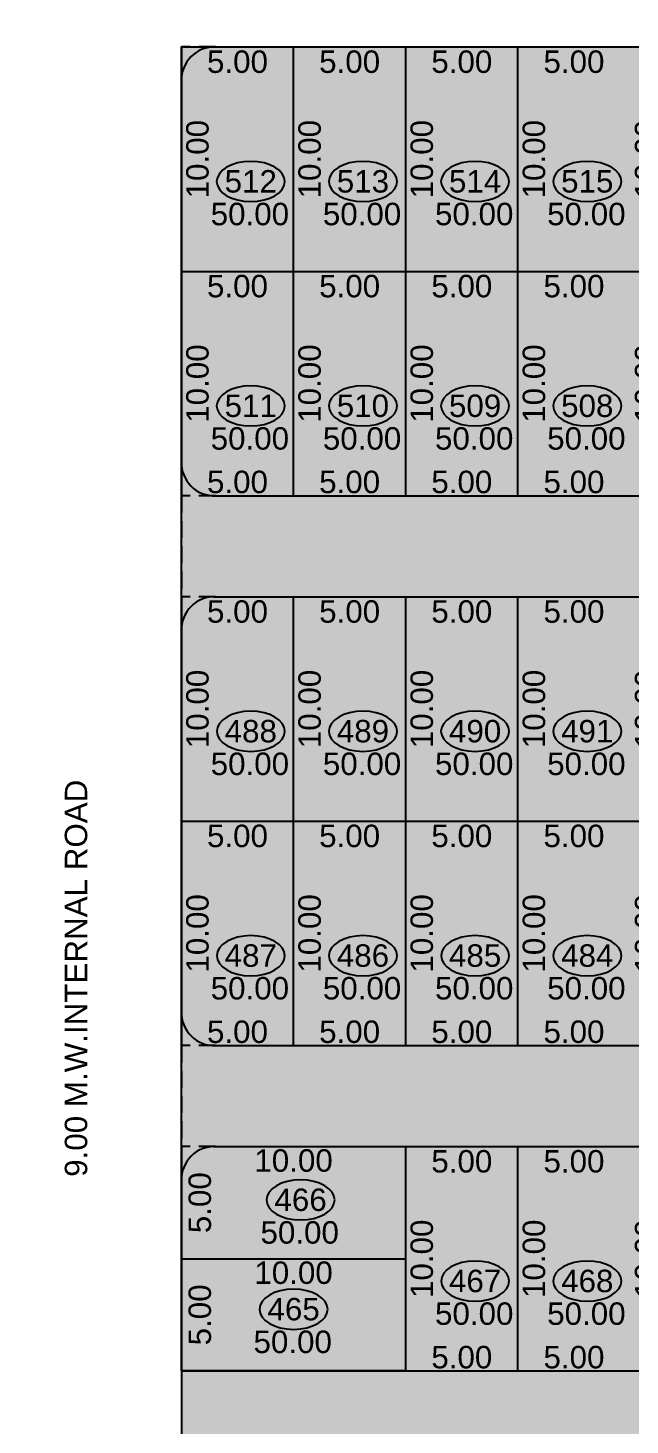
# Model space of a CAD drawing. Header units: millimetres. Extents: x 9625 to 10808, y -1607 to -1252.
# Drawn here: x 10697.8 to 10724.6, y -1568.5 to -1506.3 of the extents above; entities that cross this region are included whole.
import ezdxf

# ---------------------------------------------------------------- set-up
doc = ezdxf.new("R2010")
doc.units = ezdxf.units.MM
doc.header["$LTSCALE"] = 3
doc.header["$MEASUREMENT"] = 0
doc.header["$PDMODE"] = 35
doc.header["$PDSIZE"] = 1
doc.linetypes.add('HIDDEN', pattern=[0.375, 0.25, -0.125])
doc.layers.get('Defpoints').update_dxf_attribs({"linetype": 'HIDDEN'})
for name, color, linetype in [('DIM', 8, 'HIDDEN'), ('DIM1', 8, 'Continuous'), ('PLOT TEXT', 3, 'Continuous'), ('Text', 3, 'Continuous'), ('WALL', 6, 'Continuous')]:
    doc.layers.add(name, color=color, linetype=linetype)
doc.styles.add('ARIAL', font='arial.ttf')
doc.styles.get("Standard").update_dxf_attribs({"font": 'arial.ttf'})
doc.dimstyles.get("Standard").update_dxf_attribs({"dimtxt": 1, "dimasz": 0, "dimexe": 0, "dimexo": 0, "dimgap": 0.1, "dimtad": 1, "dimzin": 0, "dimdsep": 46, "dimtxsty": 'Standard', "dimcen": 0, "dimse1": 1, "dimse2": 1, "dimsd1": 1, "dimsd2": 1, "dimclrd": 256, "dimclre": 256, "dimclrt": 3, "dimadec": 0, "dimazin": 0, "dimtfac": 1, "dimtix": 1, "dimtofl": 0, "dimtmove": 2, "dimatfit": 3, "dimfxl": 1, "dimtolj": 1, "dimtzin": 0, "dimlwd": -1, "dimlwe": -1, "dimarcsym": 0})

# ---------------------------------------------------------------- blocks, each defined once
blk = doc.blocks.new('*D1860')
at = {"layer": 'Defpoints', "color": 0}
for p in [(10704.631, -1566.101), (10759.631, -1566.101), (10759.631, -1566.103)]:
    blk.add_point(p, dxfattribs=at)
at = {"layer": 'DIM1', "color": 3, "insert": (10737.131, -1566.886), "char_height": 1, "attachment_point": 5, "rotation": 0.00041}
blk.add_mtext('\\A1;55.00', dxfattribs=at)
blk = doc.blocks.new('*D1673')
at = {"layer": 'Defpoints', "color": 0}
for p in [(10704.631, -1561.101), (10714.631, -1561.101), (10714.631, -1561.101)]:
    blk.add_point(p, dxfattribs=at)
at = {"layer": 'DIM1', "color": 3, "insert": (10709.631, -1561.728), "char_height": 1, "attachment_point": 5}
blk.add_mtext('\\A1;10.00', dxfattribs=at)
blk = doc.blocks.new('*D1672')
at = {"layer": 'Defpoints', "color": 0}
for p in [(10704.631, -1561.101), (10704.631, -1561.101), (10704.631, -1566.101)]:
    blk.add_point(p, dxfattribs=at)
at = {"layer": 'DIM1', "color": 3, "insert": (10705.456, -1563.601), "char_height": 1, "attachment_point": 5, "rotation": 90}
blk.add_mtext('\\A1;5.00', dxfattribs=at)
blk = doc.blocks.new('*D1671')
at = {"layer": 'Defpoints', "color": 0}
for p in [(10704.631, -1556.101), (10714.631, -1556.101), (10714.631, -1556.101)]:
    blk.add_point(p, dxfattribs=at)
at = {"layer": 'DIM1', "color": 3, "insert": (10709.631, -1556.728), "char_height": 1, "attachment_point": 5}
blk.add_mtext('\\A1;10.00', dxfattribs=at)
blk = doc.blocks.new('*D1670')
at = {"layer": 'Defpoints', "color": 0}
for p in [(10704.631, -1556.101), (10704.631, -1556.101), (10704.631, -1561.101)]:
    blk.add_point(p, dxfattribs=at)
at = {"layer": 'DIM1', "color": 3, "insert": (10705.456, -1558.601), "char_height": 1, "attachment_point": 5, "rotation": 90}
blk.add_mtext('\\A1;5.00', dxfattribs=at)
blk = doc.blocks.new('*D1448')
at = {"layer": 'Defpoints', "color": 0}
for p in [(10724.631, -1507.101), (10724.631, -1507.101), (10724.631, -1517.101)]:
    blk.add_point(p, dxfattribs=at)
at = {"layer": 'DIM1', "color": 3, "insert": (10725.351, -1512.101), "char_height": 1, "attachment_point": 5, "rotation": 90}
blk.add_mtext('\\A1;10.00', dxfattribs=at)
blk = doc.blocks.new('*D1447')
at = {"layer": 'Defpoints', "color": 0}
for p in [(10724.631, -1517.101), (10724.631, -1517.101), (10724.631, -1527.101)]:
    blk.add_point(p, dxfattribs=at)
at = {"layer": 'DIM1', "color": 3, "insert": (10725.351, -1522.101), "char_height": 1, "attachment_point": 5, "rotation": 90}
blk.add_mtext('\\A1;10.00', dxfattribs=at)
blk = doc.blocks.new('*D1446')
at = {"layer": 'Defpoints', "color": 0}
for p in [(10719.631, -1507.101), (10724.631, -1507.101), (10724.631, -1507.101)]:
    blk.add_point(p, dxfattribs=at)
at = {"layer": 'DIM1', "color": 3, "insert": (10722.131, -1507.764), "char_height": 1, "attachment_point": 5}
blk.add_mtext('\\A1;5.00', dxfattribs=at)
blk = doc.blocks.new('*D1445')
at = {"layer": 'Defpoints', "color": 0}
for p in [(10719.631, -1527.101), (10724.631, -1527.101), (10724.631, -1527.101)]:
    blk.add_point(p, dxfattribs=at)
at = {"layer": 'DIM1', "color": 3, "insert": (10722.131, -1526.491), "char_height": 1, "attachment_point": 5, "rotation": 0.00453}
blk.add_mtext('\\A1;5.00', dxfattribs=at)
blk = doc.blocks.new('*D1444')
at = {"layer": 'Defpoints', "color": 0}
for p in [(10719.631, -1517.101), (10724.631, -1517.101), (10724.631, -1517.101)]:
    blk.add_point(p, dxfattribs=at)
at = {"layer": 'DIM1', "color": 3, "insert": (10722.131, -1517.764), "char_height": 1, "attachment_point": 5}
blk.add_mtext('\\A1;5.00', dxfattribs=at)
blk = doc.blocks.new('*D1443')
at = {"layer": 'Defpoints', "color": 0}
for p in [(10719.631, -1507.101), (10719.631, -1507.101), (10719.631, -1517.101)]:
    blk.add_point(p, dxfattribs=at)
at = {"layer": 'DIM1', "color": 3, "insert": (10720.351, -1512.101), "char_height": 1, "attachment_point": 5, "rotation": 90}
blk.add_mtext('\\A1;10.00', dxfattribs=at)
blk = doc.blocks.new('*D1442')
at = {"layer": 'Defpoints', "color": 0}
for p in [(10719.631, -1517.101), (10719.631, -1517.101), (10719.631, -1527.101)]:
    blk.add_point(p, dxfattribs=at)
at = {"layer": 'DIM1', "color": 3, "insert": (10720.351, -1522.101), "char_height": 1, "attachment_point": 5, "rotation": 90}
blk.add_mtext('\\A1;10.00', dxfattribs=at)
blk = doc.blocks.new('*D1441')
at = {"layer": 'Defpoints', "color": 0}
for p in [(10714.631, -1507.101), (10719.631, -1507.101), (10719.631, -1507.101)]:
    blk.add_point(p, dxfattribs=at)
at = {"layer": 'DIM1', "color": 3, "insert": (10717.131, -1507.764), "char_height": 1, "attachment_point": 5}
blk.add_mtext('\\A1;5.00', dxfattribs=at)
blk = doc.blocks.new('*D1440')
at = {"layer": 'Defpoints', "color": 0}
for p in [(10714.631, -1527.101), (10719.631, -1527.101), (10719.631, -1527.101)]:
    blk.add_point(p, dxfattribs=at)
at = {"layer": 'DIM1', "color": 3, "insert": (10717.131, -1526.491), "char_height": 1, "attachment_point": 5, "rotation": 0.00453}
blk.add_mtext('\\A1;5.00', dxfattribs=at)
blk = doc.blocks.new('*D1439')
at = {"layer": 'Defpoints', "color": 0}
for p in [(10714.631, -1517.101), (10719.631, -1517.101), (10719.631, -1517.101)]:
    blk.add_point(p, dxfattribs=at)
at = {"layer": 'DIM1', "color": 3, "insert": (10717.131, -1517.764), "char_height": 1, "attachment_point": 5}
blk.add_mtext('\\A1;5.00', dxfattribs=at)
blk = doc.blocks.new('*D1438')
at = {"layer": 'Defpoints', "color": 0}
for p in [(10714.631, -1507.101), (10714.631, -1507.101), (10714.631, -1517.101)]:
    blk.add_point(p, dxfattribs=at)
at = {"layer": 'DIM1', "color": 3, "insert": (10715.351, -1512.101), "char_height": 1, "attachment_point": 5, "rotation": 90}
blk.add_mtext('\\A1;10.00', dxfattribs=at)
blk = doc.blocks.new('*D1437')
at = {"layer": 'Defpoints', "color": 0}
for p in [(10714.631, -1517.101), (10714.631, -1517.101), (10714.631, -1527.101)]:
    blk.add_point(p, dxfattribs=at)
at = {"layer": 'DIM1', "color": 3, "insert": (10715.351, -1522.101), "char_height": 1, "attachment_point": 5, "rotation": 90}
blk.add_mtext('\\A1;10.00', dxfattribs=at)
blk = doc.blocks.new('*D1436')
at = {"layer": 'Defpoints', "color": 0}
for p in [(10709.631, -1507.101), (10714.631, -1507.101), (10714.631, -1507.101)]:
    blk.add_point(p, dxfattribs=at)
at = {"layer": 'DIM1', "color": 3, "insert": (10712.131, -1507.764), "char_height": 1, "attachment_point": 5}
blk.add_mtext('\\A1;5.00', dxfattribs=at)
blk = doc.blocks.new('*D1435')
at = {"layer": 'Defpoints', "color": 0}
for p in [(10709.631, -1527.101), (10714.631, -1527.101), (10714.631, -1527.101)]:
    blk.add_point(p, dxfattribs=at)
at = {"layer": 'DIM1', "color": 3, "insert": (10712.131, -1526.491), "char_height": 1, "attachment_point": 5, "rotation": 0.00453}
blk.add_mtext('\\A1;5.00', dxfattribs=at)
blk = doc.blocks.new('*D1434')
at = {"layer": 'Defpoints', "color": 0}
for p in [(10709.631, -1517.101), (10714.631, -1517.101), (10714.631, -1517.101)]:
    blk.add_point(p, dxfattribs=at)
at = {"layer": 'DIM1', "color": 3, "insert": (10712.131, -1517.764), "char_height": 1, "attachment_point": 5}
blk.add_mtext('\\A1;5.00', dxfattribs=at)
blk = doc.blocks.new('*D1433')
at = {"layer": 'Defpoints', "color": 0}
for p in [(10709.631, -1507.101), (10709.631, -1507.101), (10709.631, -1517.101)]:
    blk.add_point(p, dxfattribs=at)
at = {"layer": 'DIM1', "color": 3, "insert": (10710.351, -1512.101), "char_height": 1, "attachment_point": 5, "rotation": 90}
blk.add_mtext('\\A1;10.00', dxfattribs=at)
blk = doc.blocks.new('*D1432')
at = {"layer": 'Defpoints', "color": 0}
for p in [(10709.631, -1517.101), (10709.631, -1517.101), (10709.631, -1527.101)]:
    blk.add_point(p, dxfattribs=at)
at = {"layer": 'DIM1', "color": 3, "insert": (10710.351, -1522.101), "char_height": 1, "attachment_point": 5, "rotation": 90}
blk.add_mtext('\\A1;10.00', dxfattribs=at)
blk = doc.blocks.new('*D1431')
at = {"layer": 'Defpoints', "color": 0}
for p in [(10704.631, -1507.101), (10704.631, -1507.101), (10704.631, -1517.101)]:
    blk.add_point(p, dxfattribs=at)
at = {"layer": 'DIM1', "color": 3, "insert": (10705.351, -1512.101), "char_height": 1, "attachment_point": 5, "rotation": 90}
blk.add_mtext('\\A1;10.00', dxfattribs=at)
blk = doc.blocks.new('*D1430')
at = {"layer": 'Defpoints', "color": 0}
for p in [(10704.631, -1507.101), (10709.631, -1507.101), (10709.631, -1507.101)]:
    blk.add_point(p, dxfattribs=at)
at = {"layer": 'DIM1', "color": 3, "insert": (10707.131, -1507.764), "char_height": 1, "attachment_point": 5}
blk.add_mtext('\\A1;5.00', dxfattribs=at)
blk = doc.blocks.new('*D1429')
at = {"layer": 'Defpoints', "color": 0}
for p in [(10704.631, -1527.101), (10709.631, -1527.101), (10709.631, -1527.101)]:
    blk.add_point(p, dxfattribs=at)
at = {"layer": 'DIM1', "color": 3, "insert": (10707.131, -1526.491), "char_height": 1, "attachment_point": 5, "rotation": 0.00453}
blk.add_mtext('\\A1;5.00', dxfattribs=at)
blk = doc.blocks.new('*D1428')
at = {"layer": 'Defpoints', "color": 0}
for p in [(10704.631, -1517.101), (10709.631, -1517.101), (10709.631, -1517.101)]:
    blk.add_point(p, dxfattribs=at)
at = {"layer": 'DIM1', "color": 3, "insert": (10707.131, -1517.764), "char_height": 1, "attachment_point": 5}
blk.add_mtext('\\A1;5.00', dxfattribs=at)
blk = doc.blocks.new('*D1427')
at = {"layer": 'Defpoints', "color": 0}
for p in [(10704.631, -1517.101), (10704.631, -1517.101), (10704.631, -1527.101)]:
    blk.add_point(p, dxfattribs=at)
at = {"layer": 'DIM1', "color": 3, "insert": (10705.351, -1522.101), "char_height": 1, "attachment_point": 5, "rotation": 90}
blk.add_mtext('\\A1;10.00', dxfattribs=at)
blk = doc.blocks.new('*D1388')
at = {"layer": 'Defpoints', "color": 0}
for p in [(10724.631, -1531.601), (10724.631, -1531.601), (10724.631, -1541.601)]:
    blk.add_point(p, dxfattribs=at)
at = {"layer": 'DIM1', "color": 3, "insert": (10725.351, -1536.601), "char_height": 1, "attachment_point": 5, "rotation": 90}
blk.add_mtext('\\A1;10.00', dxfattribs=at)
blk = doc.blocks.new('*D1387')
at = {"layer": 'Defpoints', "color": 0}
for p in [(10719.631, -1531.601), (10724.631, -1531.601), (10724.631, -1531.601)]:
    blk.add_point(p, dxfattribs=at)
at = {"layer": 'DIM1', "color": 3, "insert": (10722.131, -1532.264), "char_height": 1, "attachment_point": 5}
blk.add_mtext('\\A1;5.00', dxfattribs=at)
blk = doc.blocks.new('*D1386')
at = {"layer": 'Defpoints', "color": 0}
for p in [(10724.631, -1541.6), (10724.631, -1541.6), (10724.631, -1551.6)]:
    blk.add_point(p, dxfattribs=at)
at = {"layer": 'DIM1', "color": 3, "insert": (10725.351, -1546.6), "char_height": 1, "attachment_point": 5, "rotation": 90}
blk.add_mtext('\\A1;10.00', dxfattribs=at)
blk = doc.blocks.new('*D1385')
at = {"layer": 'Defpoints', "color": 0}
for p in [(10719.631, -1551.601), (10724.631, -1551.6), (10724.631, -1551.601)]:
    blk.add_point(p, dxfattribs=at)
at = {"layer": 'DIM1', "color": 3, "insert": (10722.131, -1550.99), "char_height": 1, "attachment_point": 5, "rotation": 0.00453}
blk.add_mtext('\\A1;5.00', dxfattribs=at)
blk = doc.blocks.new('*D1384')
at = {"layer": 'Defpoints', "color": 0}
for p in [(10719.631, -1541.601), (10724.631, -1541.601), (10724.631, -1541.601)]:
    blk.add_point(p, dxfattribs=at)
at = {"layer": 'DIM1', "color": 3, "insert": (10722.131, -1542.264), "char_height": 1, "attachment_point": 5}
blk.add_mtext('\\A1;5.00', dxfattribs=at)
blk = doc.blocks.new('*D1383')
at = {"layer": 'Defpoints', "color": 0}
for p in [(10719.631, -1531.601), (10719.631, -1531.601), (10719.631, -1541.601)]:
    blk.add_point(p, dxfattribs=at)
at = {"layer": 'DIM1', "color": 3, "insert": (10720.351, -1536.601), "char_height": 1, "attachment_point": 5, "rotation": 90}
blk.add_mtext('\\A1;10.00', dxfattribs=at)
blk = doc.blocks.new('*D1382')
at = {"layer": 'Defpoints', "color": 0}
for p in [(10714.631, -1531.601), (10719.631, -1531.601), (10719.631, -1531.601)]:
    blk.add_point(p, dxfattribs=at)
at = {"layer": 'DIM1', "color": 3, "insert": (10717.131, -1532.264), "char_height": 1, "attachment_point": 5}
blk.add_mtext('\\A1;5.00', dxfattribs=at)
blk = doc.blocks.new('*D1381')
at = {"layer": 'Defpoints', "color": 0}
for p in [(10719.631, -1541.6), (10719.631, -1541.6), (10719.631, -1551.6)]:
    blk.add_point(p, dxfattribs=at)
at = {"layer": 'DIM1', "color": 3, "insert": (10720.351, -1546.6), "char_height": 1, "attachment_point": 5, "rotation": 90}
blk.add_mtext('\\A1;10.00', dxfattribs=at)
blk = doc.blocks.new('*D1380')
at = {"layer": 'Defpoints', "color": 0}
for p in [(10714.631, -1551.601), (10719.631, -1551.6), (10719.631, -1551.601)]:
    blk.add_point(p, dxfattribs=at)
at = {"layer": 'DIM1', "color": 3, "insert": (10717.131, -1550.99), "char_height": 1, "attachment_point": 5, "rotation": 0.00453}
blk.add_mtext('\\A1;5.00', dxfattribs=at)
blk = doc.blocks.new('*D1379')
at = {"layer": 'Defpoints', "color": 0}
for p in [(10714.631, -1541.601), (10719.631, -1541.601), (10719.631, -1541.601)]:
    blk.add_point(p, dxfattribs=at)
at = {"layer": 'DIM1', "color": 3, "insert": (10717.131, -1542.264), "char_height": 1, "attachment_point": 5}
blk.add_mtext('\\A1;5.00', dxfattribs=at)
blk = doc.blocks.new('*D1378')
at = {"layer": 'Defpoints', "color": 0}
for p in [(10714.631, -1531.601), (10714.631, -1531.601), (10714.631, -1541.601)]:
    blk.add_point(p, dxfattribs=at)
at = {"layer": 'DIM1', "color": 3, "insert": (10715.351, -1536.601), "char_height": 1, "attachment_point": 5, "rotation": 90}
blk.add_mtext('\\A1;10.00', dxfattribs=at)
blk = doc.blocks.new('*D1377')
at = {"layer": 'Defpoints', "color": 0}
for p in [(10709.631, -1531.601), (10714.631, -1531.601), (10714.631, -1531.601)]:
    blk.add_point(p, dxfattribs=at)
at = {"layer": 'DIM1', "color": 3, "insert": (10712.131, -1532.264), "char_height": 1, "attachment_point": 5}
blk.add_mtext('\\A1;5.00', dxfattribs=at)
blk = doc.blocks.new('*D1376')
at = {"layer": 'Defpoints', "color": 0}
for p in [(10714.631, -1541.6), (10714.631, -1541.6), (10714.631, -1551.6)]:
    blk.add_point(p, dxfattribs=at)
at = {"layer": 'DIM1', "color": 3, "insert": (10715.351, -1546.6), "char_height": 1, "attachment_point": 5, "rotation": 90}
blk.add_mtext('\\A1;10.00', dxfattribs=at)
blk = doc.blocks.new('*D1375')
at = {"layer": 'Defpoints', "color": 0}
for p in [(10709.631, -1551.601), (10714.631, -1551.6), (10714.631, -1551.601)]:
    blk.add_point(p, dxfattribs=at)
at = {"layer": 'DIM1', "color": 3, "insert": (10712.131, -1550.99), "char_height": 1, "attachment_point": 5, "rotation": 0.00453}
blk.add_mtext('\\A1;5.00', dxfattribs=at)
blk = doc.blocks.new('*D1374')
at = {"layer": 'Defpoints', "color": 0}
for p in [(10709.631, -1541.601), (10714.631, -1541.601), (10714.631, -1541.601)]:
    blk.add_point(p, dxfattribs=at)
at = {"layer": 'DIM1', "color": 3, "insert": (10712.131, -1542.264), "char_height": 1, "attachment_point": 5}
blk.add_mtext('\\A1;5.00', dxfattribs=at)
blk = doc.blocks.new('*D1373')
at = {"layer": 'Defpoints', "color": 0}
for p in [(10709.631, -1531.601), (10709.631, -1531.601), (10709.631, -1541.601)]:
    blk.add_point(p, dxfattribs=at)
at = {"layer": 'DIM1', "color": 3, "insert": (10710.351, -1536.601), "char_height": 1, "attachment_point": 5, "rotation": 90}
blk.add_mtext('\\A1;10.00', dxfattribs=at)
blk = doc.blocks.new('*D1372')
at = {"layer": 'Defpoints', "color": 0}
for p in [(10704.631, -1531.601), (10704.631, -1531.601), (10704.631, -1541.601)]:
    blk.add_point(p, dxfattribs=at)
at = {"layer": 'DIM1', "color": 3, "insert": (10705.351, -1536.601), "char_height": 1, "attachment_point": 5, "rotation": 90}
blk.add_mtext('\\A1;10.00', dxfattribs=at)
blk = doc.blocks.new('*D1371')
at = {"layer": 'Defpoints', "color": 0}
for p in [(10704.631, -1531.601), (10709.631, -1531.601), (10709.631, -1531.601)]:
    blk.add_point(p, dxfattribs=at)
at = {"layer": 'DIM1', "color": 3, "insert": (10707.131, -1532.264), "char_height": 1, "attachment_point": 5}
blk.add_mtext('\\A1;5.00', dxfattribs=at)
blk = doc.blocks.new('*D1370')
at = {"layer": 'Defpoints', "color": 0}
for p in [(10709.631, -1541.601), (10709.631, -1541.601), (10709.631, -1551.601)]:
    blk.add_point(p, dxfattribs=at)
at = {"layer": 'DIM1', "color": 3, "insert": (10710.351, -1546.601), "char_height": 1, "attachment_point": 5, "rotation": 90}
blk.add_mtext('\\A1;10.00', dxfattribs=at)
blk = doc.blocks.new('*D1369')
at = {"layer": 'Defpoints', "color": 0}
for p in [(10704.631, -1551.601), (10709.631, -1551.601), (10709.631, -1551.601)]:
    blk.add_point(p, dxfattribs=at)
at = {"layer": 'DIM1', "color": 3, "insert": (10707.131, -1550.991), "char_height": 1, "attachment_point": 5, "rotation": 0.00453}
blk.add_mtext('\\A1;5.00', dxfattribs=at)
blk = doc.blocks.new('*D1368')
at = {"layer": 'Defpoints', "color": 0}
for p in [(10704.631, -1541.601), (10709.631, -1541.601), (10709.631, -1541.601)]:
    blk.add_point(p, dxfattribs=at)
at = {"layer": 'DIM1', "color": 3, "insert": (10707.131, -1542.264), "char_height": 1, "attachment_point": 5}
blk.add_mtext('\\A1;5.00', dxfattribs=at)
blk = doc.blocks.new('*D1367')
at = {"layer": 'Defpoints', "color": 0}
for p in [(10704.631, -1541.601), (10704.631, -1541.601), (10704.631, -1551.601)]:
    blk.add_point(p, dxfattribs=at)
at = {"layer": 'DIM1', "color": 3, "insert": (10705.351, -1546.601), "char_height": 1, "attachment_point": 5, "rotation": 90}
blk.add_mtext('\\A1;10.00', dxfattribs=at)
blk = doc.blocks.new('*D1345')
at = {"layer": 'Defpoints', "color": 0}
for p in [(10724.631, -1556.101), (10724.631, -1556.101), (10724.631, -1566.101)]:
    blk.add_point(p, dxfattribs=at)
at = {"layer": 'DIM1', "color": 3, "insert": (10725.351, -1561.101), "char_height": 1, "attachment_point": 5, "rotation": 90}
blk.add_mtext('\\A1;10.00', dxfattribs=at)
blk = doc.blocks.new('*D1344')
at = {"layer": 'Defpoints', "color": 0}
for p in [(10719.631, -1566.101), (10724.631, -1566.101), (10724.631, -1566.101)]:
    blk.add_point(p, dxfattribs=at)
at = {"layer": 'DIM1', "color": 3, "insert": (10722.131, -1565.491), "char_height": 1, "attachment_point": 5, "rotation": 0.00453}
blk.add_mtext('\\A1;5.00', dxfattribs=at)
blk = doc.blocks.new('*D1343')
at = {"layer": 'Defpoints', "color": 0}
for p in [(10719.631, -1556.101), (10724.631, -1556.101), (10724.631, -1556.101)]:
    blk.add_point(p, dxfattribs=at)
at = {"layer": 'DIM1', "color": 3, "insert": (10722.131, -1556.764), "char_height": 1, "attachment_point": 5}
blk.add_mtext('\\A1;5.00', dxfattribs=at)
blk = doc.blocks.new('*D1342')
at = {"layer": 'Defpoints', "color": 0}
for p in [(10719.631, -1556.101), (10719.631, -1556.101), (10719.631, -1566.101)]:
    blk.add_point(p, dxfattribs=at)
at = {"layer": 'DIM1', "color": 3, "insert": (10720.351, -1561.101), "char_height": 1, "attachment_point": 5, "rotation": 90}
blk.add_mtext('\\A1;10.00', dxfattribs=at)
blk = doc.blocks.new('*D1341')
at = {"layer": 'Defpoints', "color": 0}
for p in [(10714.631, -1566.101), (10719.631, -1566.101), (10719.631, -1566.101)]:
    blk.add_point(p, dxfattribs=at)
at = {"layer": 'DIM1', "color": 3, "insert": (10717.131, -1565.491), "char_height": 1, "attachment_point": 5, "rotation": 0.00453}
blk.add_mtext('\\A1;5.00', dxfattribs=at)
blk = doc.blocks.new('*D1340')
at = {"layer": 'Defpoints', "color": 0}
for p in [(10714.631, -1556.101), (10719.631, -1556.101), (10719.631, -1556.101)]:
    blk.add_point(p, dxfattribs=at)
at = {"layer": 'DIM1', "color": 3, "insert": (10717.131, -1556.764), "char_height": 1, "attachment_point": 5}
blk.add_mtext('\\A1;5.00', dxfattribs=at)
blk = doc.blocks.new('*D1339')
at = {"layer": 'Defpoints', "color": 0}
for p in [(10714.631, -1556.101), (10714.631, -1556.101), (10714.631, -1566.101)]:
    blk.add_point(p, dxfattribs=at)
at = {"layer": 'DIM1', "color": 3, "insert": (10715.351, -1561.101), "char_height": 1, "attachment_point": 5, "rotation": 90}
blk.add_mtext('\\A1;10.00', dxfattribs=at)
blk = doc.blocks.new('*D1861')
at = {"layer": 'Defpoints', "color": 0}
for p in [(10704.631, -1566.101), (10706.432, -1566.101), (10704.631, -1577.112)]:
    blk.add_point(p, dxfattribs=at)
at = {"layer": 'DIM1', "color": 3, "insert": (10705.822, -1571.606), "char_height": 1, "attachment_point": 5, "rotation": 90}
blk.add_mtext('\\A1;11.01', dxfattribs=at)

msp = doc.modelspace()

# ---------------------------------------------------------------- hatches: boundary and pattern name
at = {"layer": 'DIM', "ltscale": 0.05}
h = msp.add_hatch(dxfattribs=at)
h.set_pattern_fill('DOTS', color=82, scale=10)
h.paths.add_polyline_path([(10776.9077, -1564.1883), (10786.1515, -1555.1656), (10801.2252, -1540.4999), (10803.1904, -1538.5213), (10772.71, -1507.1009), (10764.6314, -1507.1009), (10764.6314, -1556.1009), (10759.6314, -1556.1009), (10759.6314, -1566.1006), (10759.6314, -1566.103), (10714.6314, -1566.1013), (10704.6314, -1566.1009), (10704.6314, -1577.1115), (10708.4604, -1576.317), (10722.7835, -1573.3041), (10725.7102, -1572.6806), (10745.611, -1578.6242), (10757.6224, -1582.1007), (10758.4076, -1582.3165), (10758.8723, -1581.8851), (10767.832, -1573.0911), (10771.1151, -1569.8688)])
h.paths.add_polyline_path([(10659.8884, -1441.7876), (10659.8884, -1451.0389), (10659.8884, -1451.0389), (10655.4524, -1452.3754), (10651.3485, -1453.6281), (10647.3092, -1454.7502), (10639.291, -1457.0142), (10637.4855, -1457.4225), (10630.1511, -1459.0811), (10621.7006, -1460.9893), (10618.3662, -1461.7423), (10608.6872, -1463.9009), (10604.2272, -1464.5509), (10602.4983, -1464.8388), (10599.9092, -1465.2688), (10595.193, -1465.999), (10589.887, -1466.8204), (10587.7681, -1467.1485), (10579.237, -1468.4859), (10572.6982, -1469.5592), (10572.6982, -1441.7876)])
h = msp.add_hatch(dxfattribs=at)
h.set_pattern_fill('DOTS', color=252, scale=10)
h.paths.add_polyline_path([(10704.6314, -1566.103), (10704.6314, -1507.1009), (10764.6314, -1507.1009), (10764.6314, -1514.6112), (10764.6314, -1556.1009), (10759.6314, -1556.1009), (10759.6314, -1566.103)])

# ---------------------------------------------------------------- linework, layer by layer
at = {"layer": 'DIM', "color": 6}
for p, q in [((10706.1514, -1507.1009), (10704.6314, -1507.1009)), ((10706.1514, -1527.1009), (10704.6314, -1527.1009)), ((10706.1514, -1531.6009), (10704.6314, -1531.6009)), ((10706.1514, -1551.6009), (10704.6314, -1551.6009)), ((10706.1514, -1556.1009), (10704.6314, -1556.1009))]:
    msp.add_line(p, q, dxfattribs=at)
at = {"layer": 'DIM'}
for p, q in [((10704.6314, -1527.1009), (10704.6314, -1531.6009)), ((10704.6314, -1551.6009), (10704.6314, -1556.1009))]:
    msp.add_line(p, q, dxfattribs=at)
at = {"layer": 'PLOT TEXT', "extrusion": (0, 0, -1)}
for centre in [(10707.723, -1513.096), (10712.723, -1513.096), (10717.723, -1513.096), (10722.723, -1513.096), (10707.723, -1523.0956), (10712.723, -1523.0956), (10717.723, -1523.0956), (10722.723, -1523.0956), (10707.7238, -1537.596), (10712.723, -1537.596), (10717.723, -1537.596), (10722.723, -1537.596), (10707.7238, -1547.5956), (10712.7238, -1547.5956), (10717.7238, -1547.5956), (10722.7238, -1547.5956), (10709.9436, -1558.4769), (10717.7238, -1562.0956), (10722.7238, -1562.0956), (10709.6319, -1563.3515)]:
    msp.add_ellipse(centre, major_axis=(1.5203, 0), ratio=0.5882805, dxfattribs=at)
at = {"layer": 'WALL', "lineweight": 25}
for p, q in [((10704.6314, -1507.1009), (10704.6314, -1527.1009)), ((10704.6314, -1507.1009), (10704.6314, -1527.1009)), ((10706.0552, -1507.1009), (10772.71, -1507.1009)), ((10706.0552, -1507.1009), (10772.71, -1507.1009)), ((10709.6314, -1527.1006), (10709.6314, -1507.1009)), ((10714.6314, -1527.1006), (10714.6314, -1507.1009)), ((10719.6314, -1527.1006), (10719.6314, -1507.1009)), ((10704.6314, -1517.1009), (10764.6314, -1517.1009)), ((10706.0552, -1527.1009), (10764.6314, -1527.1009)), ((10704.6314, -1531.6009), (10704.6314, -1543.1009)), ((10704.6314, -1531.6009), (10704.6314, -1551.6009)), ((10706.0552, -1531.6009), (10764.6314, -1531.6009)), ((10709.6314, -1551.6006), (10709.6314, -1531.6009)), ((10714.6314, -1551.6006), (10714.6314, -1531.6009)), ((10719.6314, -1551.6006), (10719.6314, -1531.6009)), ((10704.6314, -1541.6009), (10764.6314, -1541.6009)), ((10706.0552, -1551.6009), (10764.6314, -1551.6009)), ((10704.6314, -1556.1009), (10704.6314, -1577.1115)), ((10706.0552, -1556.1009), (10764.6314, -1556.1009)), ((10714.6314, -1566.103), (10714.6314, -1556.1009)), ((10719.6314, -1566.1006), (10719.6314, -1556.1009)), ((10704.6314, -1561.1009), (10714.6314, -1561.1009)), ((10704.6314, -1566.1009), (10714.6314, -1566.1009))]:
    msp.add_line(p, q, dxfattribs=at)
at = {"layer": 'WALL'}
msp.add_line((10759.6314, -1566.103), (10714.6314, -1566.1013), dxfattribs=at)
msp.add_lwpolyline([(10776.9077, -1564.1883), (10786.1515, -1555.1656), (10801.2252, -1540.4999), (10803.1904, -1538.5213), (10772.71, -1507.1009), (10764.6314, -1507.1009), (10764.6314, -1556.1009), (10759.6314, -1556.1009), (10759.6314, -1566.1006), (10759.6314, -1566.103), (10714.6314, -1566.1013), (10704.6314, -1566.1009), (10704.6314, -1577.1115), (10708.4604, -1576.317), (10722.7835, -1573.3041), (10725.7102, -1572.6806), (10745.611, -1578.6242), (10757.6224, -1582.1007), (10758.4076, -1582.3165), (10758.8723, -1581.8851), (10767.832, -1573.0911), (10771.1151, -1569.8688)], close=True, dxfattribs=at)
msp.add_lwpolyline([(10704.6314, -1566.1009), (10704.6314, -1507.1009), (10764.6314, -1507.1009), (10764.6314, -1514.6112), (10764.6314, -1514.6112), (10764.6314, -1556.1009), (10759.6314, -1556.1009), (10759.6314, -1566.103), (10704.6314, -1566.103)], dxfattribs=at)
at = {"layer": 'WALL', "lineweight": 25}
for centre, start, end in [((10706.1033, -1508.5729), 88.129443, 181.870557), ((10706.1033, -1525.629), 178.129443, 271.870557), ((10706.1033, -1533.0729), 88.129443, 181.870557), ((10706.1033, -1550.129), 178.129443, 271.870557), ((10706.1033, -1557.5729), 88.129443, 181.870557)]:
    msp.add_arc(centre, 1.4727, start, end, dxfattribs=at)

# ---------------------------------------------------------------- texts
at = {"layer": 'PLOT TEXT', "linetype": 'Continuous', "char_height": 1, "attachment_point": 5, "style": 'ARIAL'}
for s, insert in [('\\A1;512', (10707.723, -1513.096)), ('\\A1;513', (10712.723, -1513.096)), ('\\A1;514', (10717.723, -1513.096)), ('\\A1;515', (10722.723, -1513.096)), ('\\A1;50.00', (10707.6837, -1514.5523)), ('\\A1;50.00', (10712.6837, -1514.5523)), ('\\A1;50.00', (10717.6837, -1514.5523)), ('\\A1;50.00', (10722.6837, -1514.5523)), ('\\A1;511', (10707.723, -1523.0956)), ('\\A1;510', (10712.723, -1523.0956)), ('\\A1;509', (10717.723, -1523.0956)), ('\\A1;508', (10722.723, -1523.0956)), ('\\A1;50.00', (10707.6837, -1524.5519)), ('\\A1;50.00', (10712.6837, -1524.5519)), ('\\A1;50.00', (10717.6837, -1524.5519)), ('\\A1;50.00', (10722.6837, -1524.5519)), ('\\A1;488', (10707.7238, -1537.596)), ('\\A1;489', (10712.723, -1537.596)), ('\\A1;490', (10717.723, -1537.596)), ('\\A1;491', (10722.723, -1537.596)), ('\\A1;50.00', (10707.6844, -1539.0523)), ('\\A1;50.00', (10712.6837, -1539.0523)), ('\\A1;50.00', (10717.6837, -1539.0523)), ('\\A1;50.00', (10722.6837, -1539.0523)), ('\\A1;487', (10707.7238, -1547.5956)), ('\\A1;486', (10712.7238, -1547.5956)), ('\\A1;485', (10717.7238, -1547.5956)), ('\\A1;484', (10722.7238, -1547.5956)), ('\\A1;50.00', (10707.6844, -1549.0519)), ('\\A1;50.00', (10712.6844, -1549.0519)), ('\\A1;50.00', (10717.6844, -1549.0519)), ('\\A1;50.00', (10722.6844, -1549.0519)), ('\\A1;466', (10709.9436, -1558.4769)), ('\\A1;50.00', (10709.9042, -1559.9332)), ('\\A1;467', (10717.7238, -1562.0956)), ('\\A1;468', (10722.7238, -1562.0956)), ('\\A1;465', (10709.6319, -1563.3515)), ('\\A1;50.00', (10717.6844, -1563.5519)), ('\\A1;50.00', (10722.6844, -1563.5519)), ('\\A1;50.00', (10709.5926, -1564.8078))]:
    msp.add_mtext(s, dxfattribs=dict(at, insert=insert))
at = {"layer": 'Text', "linetype": 'Continuous', "insert": (10699.9391, -1548.6009), "char_height": 1, "attachment_point": 5, "rotation": 90, "style": 'ARIAL'}
msp.add_mtext('\\A1;9.00 M.W.INTERNAL ROAD', dxfattribs=at)

# ---------------------------------------------------------------- dimensions: what is measured, and where the dimension line sits
at = {"layer": 'DIM1'}
for base, p1, p2, angle, picture, middle, dimtype in [((10704.6314, -1507.1009), (10704.6314, -1517.1009), (10704.6314, -1507.1009), 90, '*D1431', (10705.3506, -1512.1009), 129), ((10709.6314, -1507.1009), (10704.6314, -1507.1009), (10709.6314, -1507.1009), 0, '*D1430', (10707.1314, -1507.7644), 129), ((10714.6314, -1507.1009), (10709.6314, -1507.1009), (10714.6314, -1507.1009), 0, '*D1436', (10712.1314, -1507.7644), 129), ((10709.6314, -1507.1009), (10709.6314, -1517.1009), (10709.6314, -1507.1009), 90, '*D1433', (10710.3506, -1512.1009), 129), ((10719.6314, -1507.1009), (10714.6314, -1507.1009), (10719.6314, -1507.1009), 0, '*D1441', (10717.1314, -1507.7644), 129), ((10714.6314, -1507.1009), (10714.6314, -1517.1009), (10714.6314, -1507.1009), 90, '*D1438', (10715.3506, -1512.1009), 129), ((10724.6314, -1507.1009), (10719.6314, -1507.1009), (10724.6314, -1507.1009), 0, '*D1446', (10722.1314, -1507.7644), 129), ((10719.6314, -1507.1009), (10719.6314, -1517.1009), (10719.6314, -1507.1009), 90, '*D1443', (10720.3506, -1512.1009), 129), ((10724.6314, -1507.1009), (10724.6314, -1517.1009), (10724.6314, -1507.1009), 90, '*D1448', (10725.3506, -1512.1009), 129), ((10709.6314, -1517.1009), (10704.6314, -1517.1009), (10709.6314, -1517.1009), 0, '*D1428', (10707.1314, -1517.7644), 129), ((10704.6314, -1517.1009), (10704.6314, -1527.1009), (10704.6314, -1517.1009), 90, '*D1427', (10705.3506, -1522.1009), 129), ((10709.6314, -1517.1006), (10709.6314, -1527.1006), (10709.6314, -1517.1006), 90, '*D1432', (10710.3506, -1522.1006), 129), ((10714.6314, -1517.1009), (10709.6314, -1517.1009), (10714.6314, -1517.1009), 0, '*D1434', (10712.1314, -1517.7644), 129), ((10714.6314, -1517.1006), (10714.6314, -1527.1006), (10714.6314, -1517.1006), 90, '*D1437', (10715.3506, -1522.1006), 129), ((10719.6314, -1517.1009), (10714.6314, -1517.1009), (10719.6314, -1517.1009), 0, '*D1439', (10717.1314, -1517.7644), 129), ((10719.6314, -1517.1006), (10719.6314, -1527.1006), (10719.6314, -1517.1006), 90, '*D1442', (10720.3506, -1522.1006), 129), ((10724.6314, -1517.1009), (10719.6314, -1517.1009), (10724.6314, -1517.1009), 0, '*D1444', (10722.1314, -1517.7644), 129), ((10724.6314, -1517.1006), (10724.6314, -1527.1006), (10724.6314, -1517.1006), 90, '*D1447', (10725.3506, -1522.1006), 129), ((10704.6314, -1531.6009), (10704.6314, -1541.6009), (10704.6314, -1531.6009), 90, '*D1372', (10705.3506, -1536.6009), 129), ((10709.6314, -1531.6009), (10704.6314, -1531.6009), (10709.6314, -1531.6009), 0, '*D1371', (10707.1314, -1532.2644), 129), ((10714.6314, -1531.6006), (10709.6314, -1531.6006), (10714.6314, -1531.6006), 0, '*D1377', (10712.1314, -1532.264), 129), ((10709.6314, -1531.6009), (10709.6314, -1541.6009), (10709.6314, -1531.6009), 90, '*D1373', (10710.3506, -1536.6009), 129), ((10719.6314, -1531.6006), (10714.6314, -1531.6006), (10719.6314, -1531.6006), 0, '*D1382', (10717.1314, -1532.264), 129), ((10714.6314, -1531.6006), (10714.6314, -1541.6006), (10714.6314, -1531.6006), 90, '*D1378', (10715.3506, -1536.6006), 129), ((10724.6314, -1531.6006), (10719.6314, -1531.6006), (10724.6314, -1531.6006), 0, '*D1387', (10722.1314, -1532.264), 129), ((10719.6314, -1531.6006), (10719.6314, -1541.6006), (10719.6314, -1531.6006), 90, '*D1383', (10720.3506, -1536.6006), 129), ((10724.6314, -1531.6006), (10724.6314, -1541.6006), (10724.6314, -1531.6006), 90, '*D1388', (10725.3506, -1536.6006), 129), ((10709.6314, -1541.6009), (10704.6314, -1541.6009), (10709.6314, -1541.6009), 0, '*D1368', (10707.1314, -1542.2644), 129), ((10704.6314, -1541.6009), (10704.6314, -1551.6009), (10704.6314, -1541.6009), 90, '*D1367', (10705.3506, -1546.6009), 129), ((10714.6314, -1541.6006), (10709.6314, -1541.6006), (10714.6314, -1541.6006), 0, '*D1374', (10712.1314, -1542.264), 129), ((10709.6314, -1541.6006), (10709.6314, -1551.6006), (10709.6314, -1541.6006), 90, '*D1370', (10710.3506, -1546.6006), 129), ((10714.6314, -1541.6002), (10714.6314, -1551.6002), (10714.6314, -1541.6002), 90, '*D1376', (10715.3506, -1546.6002), 129), ((10719.6314, -1541.6006), (10714.6314, -1541.6006), (10719.6314, -1541.6006), 0, '*D1379', (10717.1314, -1542.264), 129), ((10719.6314, -1541.6002), (10719.6314, -1551.6002), (10719.6314, -1541.6002), 90, '*D1381', (10720.3506, -1546.6002), 129), ((10724.6314, -1541.6006), (10719.6314, -1541.6006), (10724.6314, -1541.6006), 0, '*D1384', (10722.1314, -1542.264), 129), ((10724.6314, -1541.6002), (10724.6314, -1551.6002), (10724.6314, -1541.6002), 90, '*D1386', (10725.3506, -1546.6002), 129), ((10714.6314, -1556.1009), (10704.6314, -1556.1009), (10714.6314, -1556.1009), 0, '*D1671', (10709.6314, -1556.7282), 129), ((10704.6314, -1556.1009), (10704.6314, -1561.1009), (10704.6314, -1556.1009), 90, '*D1670', (10705.4562, -1558.6009), 129), ((10714.6314, -1556.1006), (10714.6314, -1566.1006), (10714.6314, -1556.1006), 90, '*D1339', (10715.3506, -1561.1006), 129), ((10719.6314, -1556.1009), (10714.6314, -1556.1009), (10719.6314, -1556.1009), 0, '*D1340', (10717.1314, -1556.7644), 129), ((10719.6314, -1556.1006), (10719.6314, -1566.1006), (10719.6314, -1556.1006), 90, '*D1342', (10720.3506, -1561.1006), 129), ((10724.6314, -1556.1009), (10719.6314, -1556.1009), (10724.6314, -1556.1009), 0, '*D1343', (10722.1314, -1556.7644), 129), ((10724.6314, -1556.1006), (10724.6314, -1566.1006), (10724.6314, -1556.1006), 90, '*D1345', (10725.3506, -1561.1006), 129), ((10714.6314, -1561.1009), (10704.6314, -1561.1009), (10714.6314, -1561.1009), 0, '*D1673', (10709.6314, -1561.7282), 129), ((10704.6314, -1561.1009), (10704.6314, -1566.1009), (10704.6314, -1561.1009), 90, '*D1672', (10705.4562, -1563.6009), 129), ((10759.6314, -1566.103), (10704.6314, -1566.1009), (10759.6314, -1566.1006), 0.000411, '*D1860', (10737.1313, -1566.8857), 161)]:
    dim = msp.add_linear_dim(base=base, p1=p1, p2=p2, angle=angle, dimstyle='Standard', dxfattribs=at)
    dim.commit()
    dim.dimension.update_dxf_attribs({"geometry": picture, "text_midpoint": middle, "dimtype": dimtype})
for p1, p2, distance, picture, middle in [((10704.6314, -1527.1009), (10709.6314, -1527.1006), -0.0006, '*D1429', (10707.1313, -1526.4908)), ((10709.6314, -1527.1009), (10714.6314, -1527.1006), -0.0006, '*D1435', (10712.1313, -1526.4908)), ((10714.6314, -1527.1009), (10719.6314, -1527.1006), -0.0006, '*D1440', (10717.1313, -1526.4908)), ((10719.6314, -1527.1009), (10724.6314, -1527.1006), -0.0006, '*D1445', (10722.1313, -1526.4908)), ((10704.6314, -1551.6009), (10709.6314, -1551.6006), -0.0006, '*D1369', (10707.1313, -1550.9908)), ((10709.6314, -1551.6006), (10714.6314, -1551.6002), -0.0006, '*D1375', (10712.1313, -1550.9904)), ((10714.6314, -1551.6006), (10719.6314, -1551.6002), -0.0006, '*D1380', (10717.1313, -1550.9904)), ((10719.6314, -1551.6006), (10724.6314, -1551.6002), -0.0006, '*D1385', (10722.1313, -1550.9904)), ((10714.6314, -1566.1009), (10719.6314, -1566.1006), -0.0006, '*D1341', (10717.1313, -1565.4908)), ((10719.6314, -1566.1009), (10724.6314, -1566.1006), -0.0006, '*D1344', (10722.1313, -1565.4908)), ((10704.6314, -1577.1115), (10704.6314, -1566.1009), -1.8009, '*D1861', (10705.8217, -1571.6062))]:
    dim = msp.add_aligned_dim(p1=p1, p2=p2, distance=distance, dimstyle='Standard', dxfattribs=at)
    dim.commit()
    dim.dimension.update_dxf_attribs({"geometry": picture, "text_midpoint": middle})

doc.saveas('drawing.dxf')
